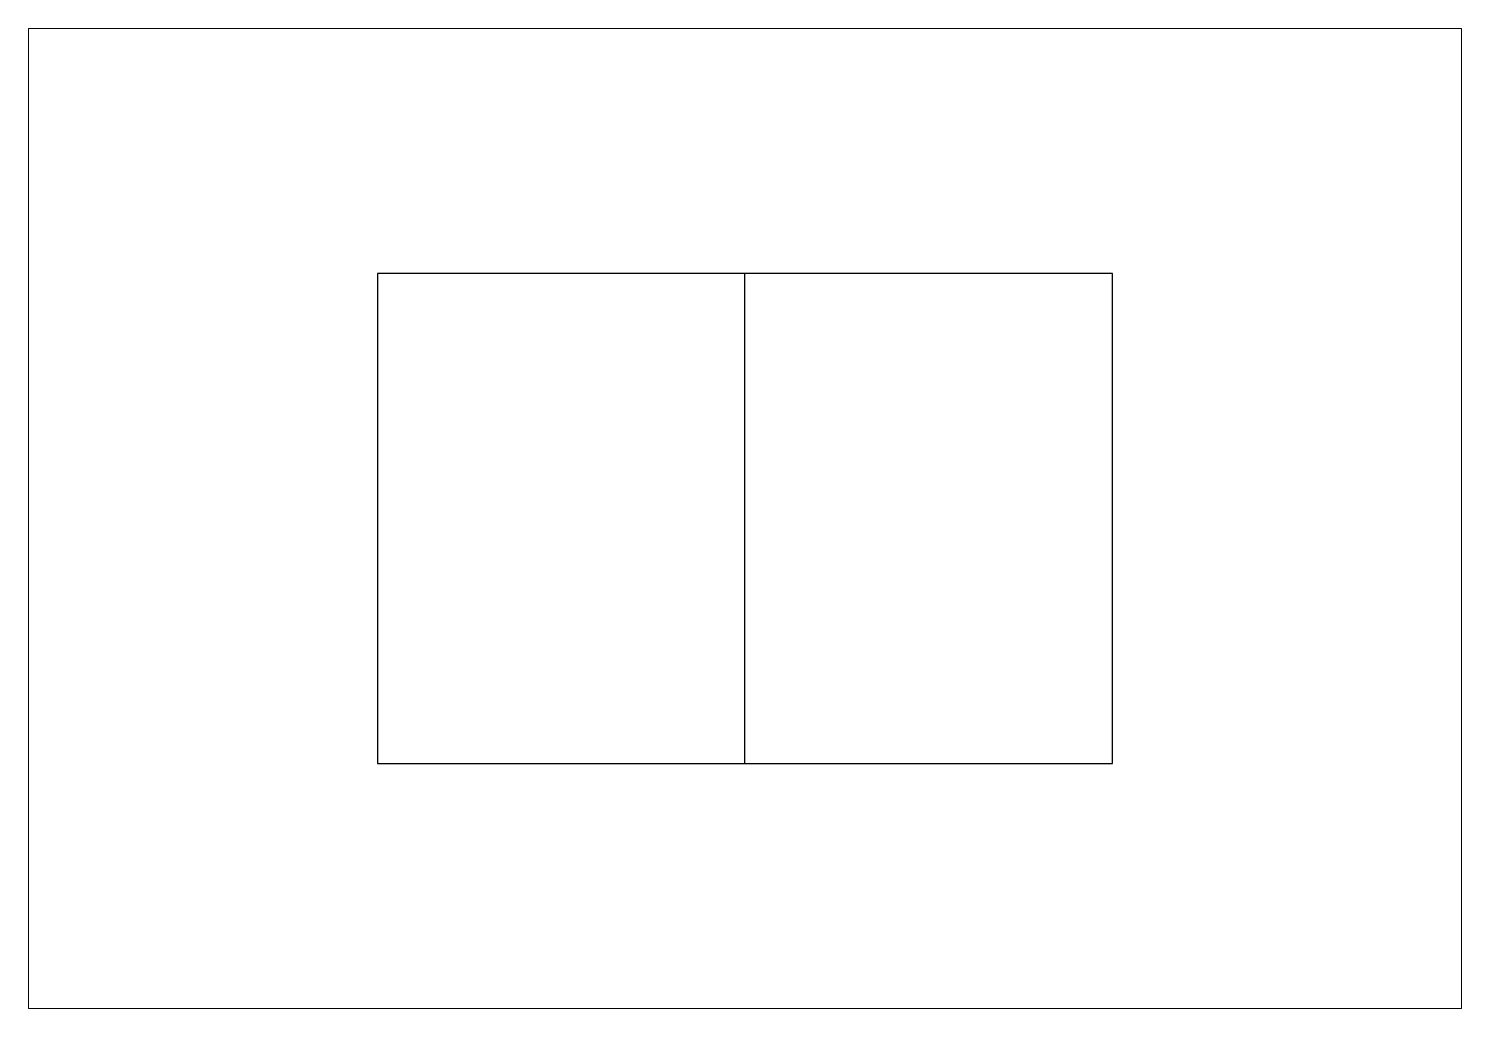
# Paper-space layout 'FA-102' of a CAD drawing. Header units: metres. Extents: x 10 to 390, y 20 to 280.
# The model-space entities are those that its viewports show. They can reach past a viewport. Long polylines and large blocks are cut down to what shows.
import ezdxf

# ---------------------------------------------------------------- set-up
doc = ezdxf.new("R2010")
doc.units = ezdxf.units.M
doc.layers.add('A-PARTITION', color=7, linetype='Continuous')
doc.layers.add('A-WALL', color=7, linetype='Continuous')

msp = doc.modelspace()

# ---------------------------------------------------------------- linework, layer by layer
at = {"layer": 'A-PARTITION'}
msp.add_line((6, 0), (6, 8), dxfattribs=at)
at = {"layer": 'A-WALL'}
msp.add_lwpolyline([(0, 0), (12, 0), (12, 8), (0, 8)], close=True, dxfattribs=at)

psp = doc.layouts.new('FA-102')

# ---------------------------------------------------------------- viewports
at = {"layer": 'VIEWPORTS'}
psp.add_viewport(center=(200, 150), size=(380, 260), view_center_point=(6, 4), view_height=16, dxfattribs=at)

doc.saveas('drawing.dxf')
